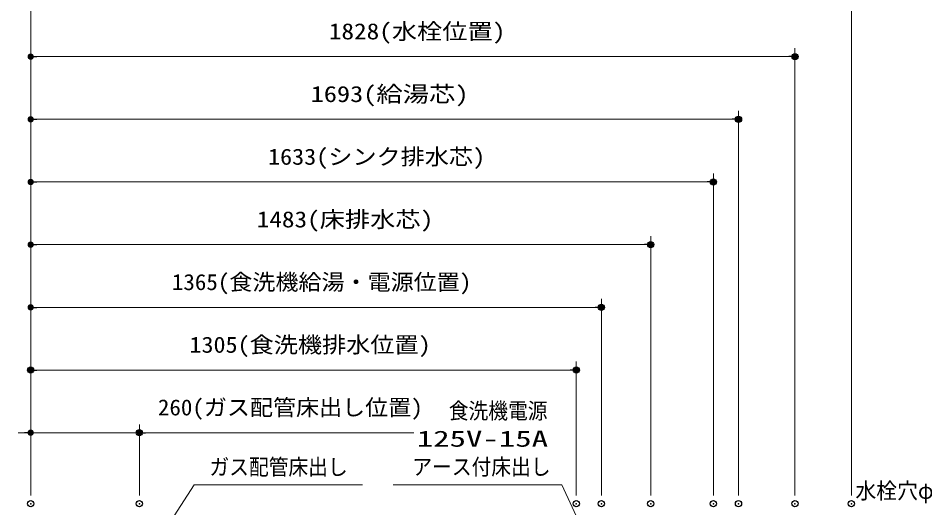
# Model space of a CAD drawing. Units: millimetres, scale not verified. Extents: x -9797 to 9797, y -4555 to 4555.
# Drawn here: x -7489 to -5320, y 1680 to 2852 of the extents above; entities that cross this region are included whole.
import ezdxf
from ezdxf.enums import TextEntityAlignment as Align

# ---------------------------------------------------------------- set-up
doc = ezdxf.new("R2010")
doc.units = ezdxf.units.MM
doc.header["$LTSCALE"] = 30
doc.header["$PDMODE"] = 32
doc.header["$PDSIZE"] = 15
for name, color, linetype, lineweight in [('0-0_0', 7, 'Continuous', 25), ('0-3_寸法ﾚｲﾔｰ', 30, 'Continuous', 13), ('0-4_DEFPOINTS', 7, 'Continuous', 25)]:
    doc.layers.add(name, color=color, linetype=linetype, lineweight=lineweight)
doc.styles.add('ＭＳ ゴシック', font='')
doc.styles.get('ＭＳ ゴシック').set_extended_font_data('MS Gothic')

# ---------------------------------------------------------------- blocks, each defined once
blk = doc.blocks.new('_DOT')
at = {"layer": '0-0_0', "color": 30}
blk.add_line((-15, 0), (-30, 0), dxfattribs=at)
for points in [[(0, 0), (-15, 0), (-14.88, 1.88)], [(0, 0), (-14.88, -1.88), (-15, 0)], [(0, 0), (-14.88, 1.88), (-14.53, 3.73)], [(0, 0), (-14.53, -3.73), (-14.88, -1.88)], [(0, 0), (-14.53, 3.73), (-13.95, 5.52)], [(0, 0), (-13.95, -5.52), (-14.53, -3.73)], [(0, 0), (-13.95, 5.52), (-13.14, 7.23)], [(0, 0), (-13.14, -7.23), (-13.95, -5.52)], [(0, 0), (-13.14, 7.23), (-12.14, 8.82)], [(0, 0), (-12.14, -8.82), (-13.14, -7.23)], [(0, 0), (-12.14, 8.82), (-10.93, 10.27)], [(0, 0), (-10.93, -10.27), (-12.14, -8.82)], [(0, 0), (-10.93, 10.27), (-9.56, 11.56)], [(0, 0), (-9.56, -11.56), (-10.93, -10.27)], [(0, 0), (-9.56, 11.56), (-8.04, 12.66)], [(0, 0), (-8.04, -12.66), (-9.56, -11.56)], [(0, 0), (-8.04, 12.66), (-6.39, 13.57)], [(0, 0), (-6.39, -13.57), (-8.04, -12.66)], [(0, 0), (-6.39, 13.57), (-4.64, 14.27)], [(0, 0), (-4.64, -14.27), (-6.39, -13.57)], [(0, 0), (-4.64, 14.27), (-2.81, 14.73)], [(0, 0), (-2.81, -14.73), (-4.64, -14.27)], [(0, 0), (-2.81, 14.73), (-0.94, 14.97)], [(0, 0), (-0.94, -14.97), (-2.81, -14.73)], [(0, 0), (-0.94, 14.97), (0.94, 14.97)], [(0, 0), (0.94, -14.97), (-0.94, -14.97)], [(0, 0), (0.94, 14.97), (2.81, 14.73)], [(0, 0), (2.81, 14.73), (4.64, 14.27)], [(0, 0), (4.64, 14.27), (6.39, 13.57)], [(0, 0), (6.39, 13.57), (8.04, 12.66)], [(0, 0), (8.04, 12.66), (9.56, 11.56)], [(0, 0), (9.56, 11.56), (10.93, 10.27)], [(0, 0), (10.93, 10.27), (12.14, 8.82)], [(0, 0), (12.14, 8.82), (13.14, 7.23)], [(0, 0), (13.14, 7.23), (13.95, 5.52)], [(0, 0), (13.95, 5.52), (14.53, 3.73)], [(0, 0), (14.53, 3.73), (14.88, 1.88)], [(0, 0), (14.88, 1.88), (15, 0)], [(0, 0), (2.81, -14.73), (0.94, -14.97)], [(0, 0), (4.64, -14.27), (2.81, -14.73)], [(0, 0), (6.39, -13.57), (4.64, -14.27)], [(0, 0), (8.04, -12.66), (6.39, -13.57)], [(0, 0), (9.56, -11.56), (8.04, -12.66)], [(0, 0), (10.93, -10.27), (9.56, -11.56)], [(0, 0), (12.14, -8.82), (10.93, -10.27)], [(0, 0), (13.14, -7.23), (12.14, -8.82)], [(0, 0), (13.95, -5.52), (13.14, -7.23)], [(0, 0), (14.53, -3.73), (13.95, -5.52)], [(0, 0), (14.88, -1.88), (14.53, -3.73)], [(0, 0), (15, 0), (14.88, -1.88)]]:
    blk.add_solid(points, dxfattribs=at)

msp = doc.modelspace()

# ---------------------------------------------------------------- linework, layer by layer
at = {"layer": '0-3_寸法ﾚｲﾔｰ'}
for p, q in [((-7458.51, 1710), (-7458.51, 2930)), ((-5495.51, 1710), (-5495.51, 2930)), ((-7458.51, 1710), (-7458.51, 2780)), ((-5630.51, 1710), (-5630.51, 2780)), ((-7443.51, 2760), (-5645.51, 2760)), ((-7458.51, 1710), (-7458.51, 2630)), ((-5765.51, 1710), (-5765.51, 2630)), ((-7443.51, 2610), (-5780.51, 2610)), ((-7458.51, 1710), (-7458.51, 2480)), ((-5825.51, 1710), (-5825.51, 2480)), ((-7443.51, 2460), (-5840.51, 2460)), ((-7458.51, 1710), (-7458.51, 2330)), ((-5975.51, 1710), (-5975.51, 2330)), ((-7443.51, 2310), (-5990.51, 2310)), ((-7458.51, 2030), (-7458.51, 2180)), ((-6093.51, 1710), (-6093.51, 2180)), ((-7443.51, 2160), (-6108.51, 2160)), ((-7458.51, 1710), (-7458.51, 2030)), ((-6153.51, 1710), (-6153.51, 2030)), ((-7443.51, 2010), (-6168.51, 2010)), ((-7458.51, 1710), (-7458.51, 1880)), ((-7198.51, 1710), (-7198.51, 1880)), ((-7473.51, 1860), (-7488.51, 1860)), ((-7458.51, 1860), (-7198.51, 1860)), ((-7198.51, 1860), (-6542.23, 1860)), ((-7183.51, 1860), (-7168.51, 1860))]:
    msp.add_line(p, q, dxfattribs=at)
for points in [[(-6664.46, 1735), (-7067.19, 1735), (-7186.45, 1550.95)], [(-6591.17, 1735), (-6188.44, 1735), (-6103.48, 1552.34)]]:
    msp.add_lwpolyline(points, dxfattribs=at)
at = {"layer": '0-4_DEFPOINTS'}
for p in [(-5630.51, 2760), (-5765.51, 2610), (-5825.51, 2460), (-5975.51, 2310), (-6093.51, 2160), (-7458.51, 2010), (-6153.51, 2010), (-7198.51, 1860), (-7458.51, 1690), (-7458.51, 1690), (-7458.51, 1690), (-7198.51, 1690), (-6153.51, 1690), (-6093.51, 1690), (-5975.51, 1690), (-5825.51, 1690), (-5765.51, 1690), (-5630.51, 1690), (-5495.51, 1690)]:
    msp.add_point(p, dxfattribs=at)

# ---------------------------------------------------------------- block references
at = {"layer": '0-3_寸法ﾚｲﾔｰ', "xscale": 0.5, "yscale": 0.5, "rotation": 180}
for p in [(-7458.51, 2760), (-7458.51, 2610), (-7458.51, 2460), (-7458.51, 2310), (-7458.51, 2160), (-7458.51, 2010), (-7198.51, 1860)]:
    msp.add_blockref('_DOT', p, dxfattribs=at)
at = {"layer": '0-3_寸法ﾚｲﾔｰ', "xscale": 0.5, "yscale": 0.5}
for p in [(-5630.51, 2760), (-5765.51, 2610), (-5825.51, 2460), (-5975.51, 2310), (-6093.51, 2160), (-6153.51, 2010), (-7458.51, 1860)]:
    msp.add_blockref('_DOT', p, dxfattribs=at)

# ---------------------------------------------------------------- texts
at = {"layer": '0-3_寸法ﾚｲﾔｰ', "style": 'ＭＳ ゴシック'}
for s, width, p in [('1828(水栓位置)', 1.15, (-6745.28, 2789.74)), ('1693(給湯芯)', 1.2, (-6788.78, 2639.74)), ('1633(シンク排水芯)', 1.1, (-6890.78, 2489.74)), ('1483(床排水芯)', 1.15, (-6917.78, 2339.74)), ('1365(食洗機給湯・電源位置)', 1.05, (-7120.78, 2189.74)), ('1305(食洗機排水位置)', 1.1, (-7078.78, 2039.74)), ('260(ガス配管床出し位置)', 1.05, (-7154.23, 1889.74))]:
    msp.add_text(s, height=38.48, dxfattribs=dict(at, width=width)).set_placement(p, align=Align.BOTTOM_LEFT)
at = {"layer": '0-3_寸法ﾚｲﾔｰ', "color": 7, "style": 'ＭＳ ゴシック'}
for s, height, width, p in [('食洗機電源', 38.49, 0.9, (-6458.57, 1881.55)), ('125V-15A', 38.48, 1.5, (-6535.11, 1814.89)), ('ガス配管床出し', 38.49, 0.9, (-7031, 1747.15)), ('アース付床出し', 38.49, 0.9, (-6545.68, 1747.57)), ('水栓穴φ36', 38.48, 0.95, (-5485.94, 1690.29))]:
    msp.add_text(s, height=height, dxfattribs=dict(at, width=width)).set_placement(p, align=Align.BOTTOM_LEFT)

doc.saveas('drawing.dxf')
